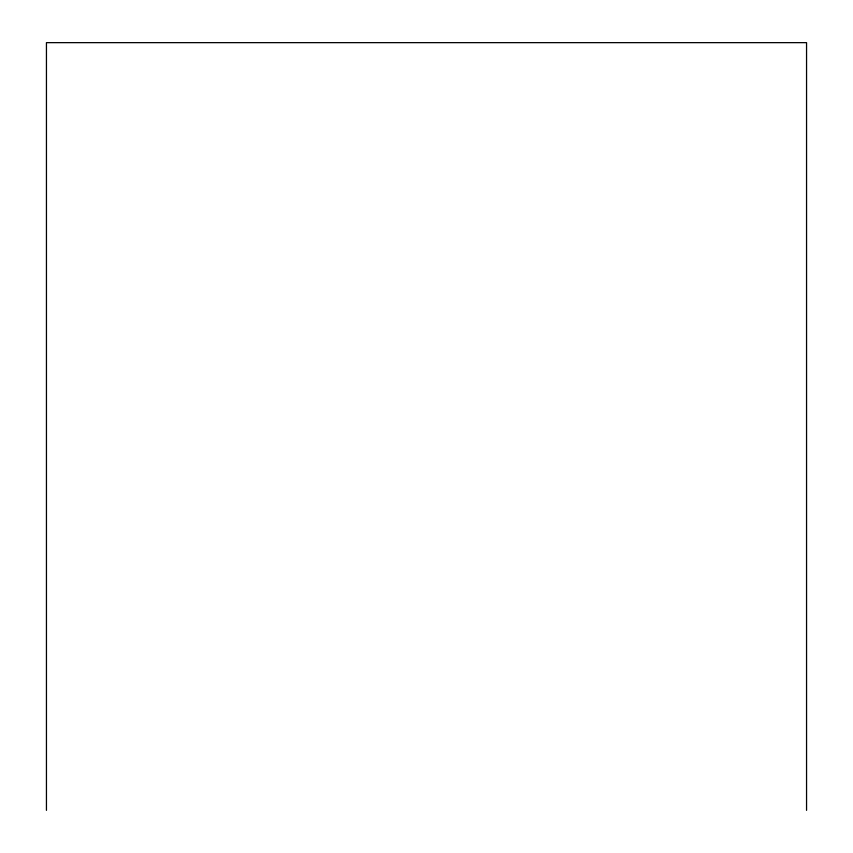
<?xml version="1.0" encoding="UTF-8"?>
<svg xmlns="http://www.w3.org/2000/svg" width="853" height="853" viewBox="0 0 853 853"><rect width="100%" height="100%" fill="white"/><g stroke="black" fill="none" stroke-linecap="round" stroke-linejoin="round"><path stroke-width="1.28" d="M806.554 810.35L806.554 42.65L46.446 42.65L46.446 810.35"/></g></svg>
